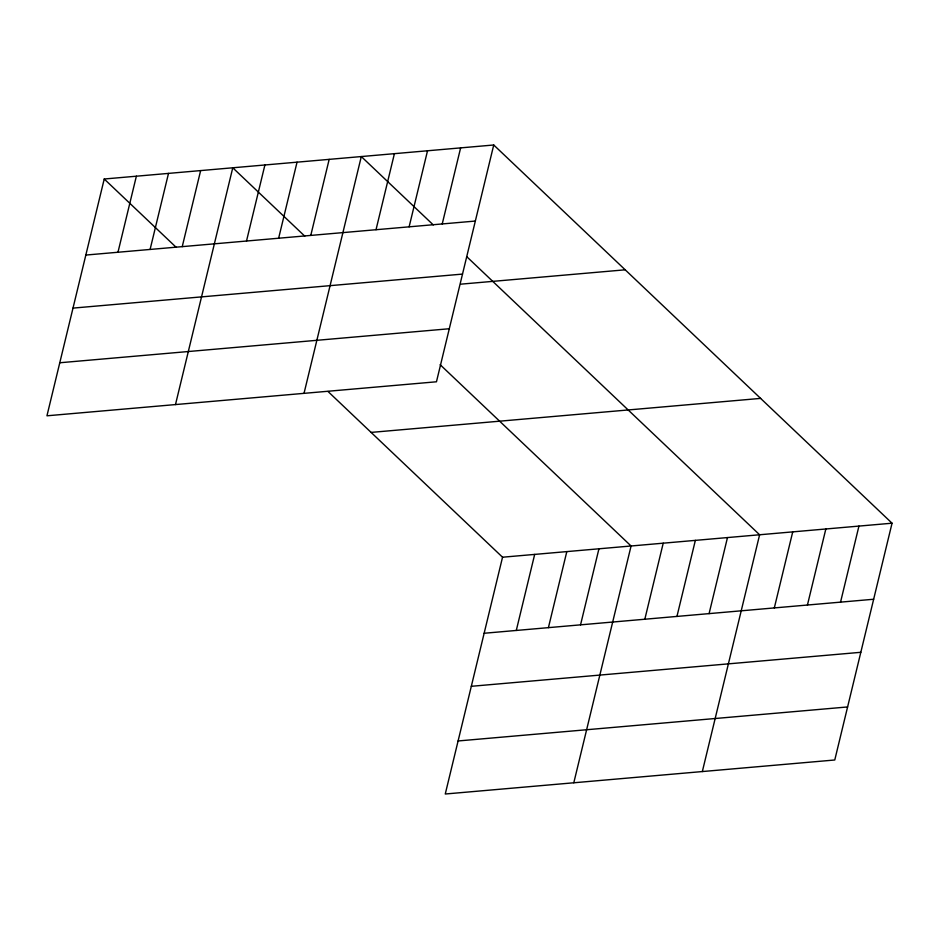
<?xml version="1.0" encoding="UTF-8"?>
<svg xmlns="http://www.w3.org/2000/svg" width="939" height="939" viewBox="0 0 939 939"><rect width="100%" height="100%" fill="white"/><g stroke="black" fill="none" stroke-linecap="round" stroke-linejoin="round"><path stroke-width="1.41" d="M104.229 179.009L46.95 415.801L436.459 381.786L493.738 144.993L104.229 179.009L176.215 247.356M117.974 252.251L136.366 176.203M150.099 249.445L168.504 173.398M182.236 246.64L200.641 170.593M175.487 404.568L232.766 167.788L304.752 236.135M246.511 241.03L264.904 164.982M278.637 238.224L297.041 162.177M310.774 235.419L329.178 159.372M304.025 393.347L361.304 156.567L433.29 224.914M376.023 229.715L394.415 153.667M409.122 226.827L427.527 150.78M442.234 223.94L460.626 147.893M328.016 391.493L502.541 557.214L445.262 794.007L834.771 759.991L892.05 523.199L493.738 144.993M516.286 630.456L534.678 554.409M548.411 627.651L566.816 551.604M580.548 624.846L598.941 548.799M573.799 782.774L631.078 545.993L440.133 364.684M644.823 619.235L663.216 543.188M676.949 616.43L695.353 540.383M709.086 613.625L727.479 537.577M702.337 771.553L759.616 534.772L466.671 256.605M774.323 607.92L792.727 531.873M807.434 605.033L825.839 528.986M840.546 602.145L858.939 526.098M85.836 255.056L475.345 221.052M73.007 308.109L462.504 274.094M460.615 284.177L625.186 269.81M59.779 362.759L449.288 328.744M371.105 432.409L760.613 398.394M502.541 557.214L892.05 523.199M484.148 633.262L873.657 599.246M471.319 686.303L860.817 652.3M458.091 740.965L847.6 706.95"/></g></svg>
